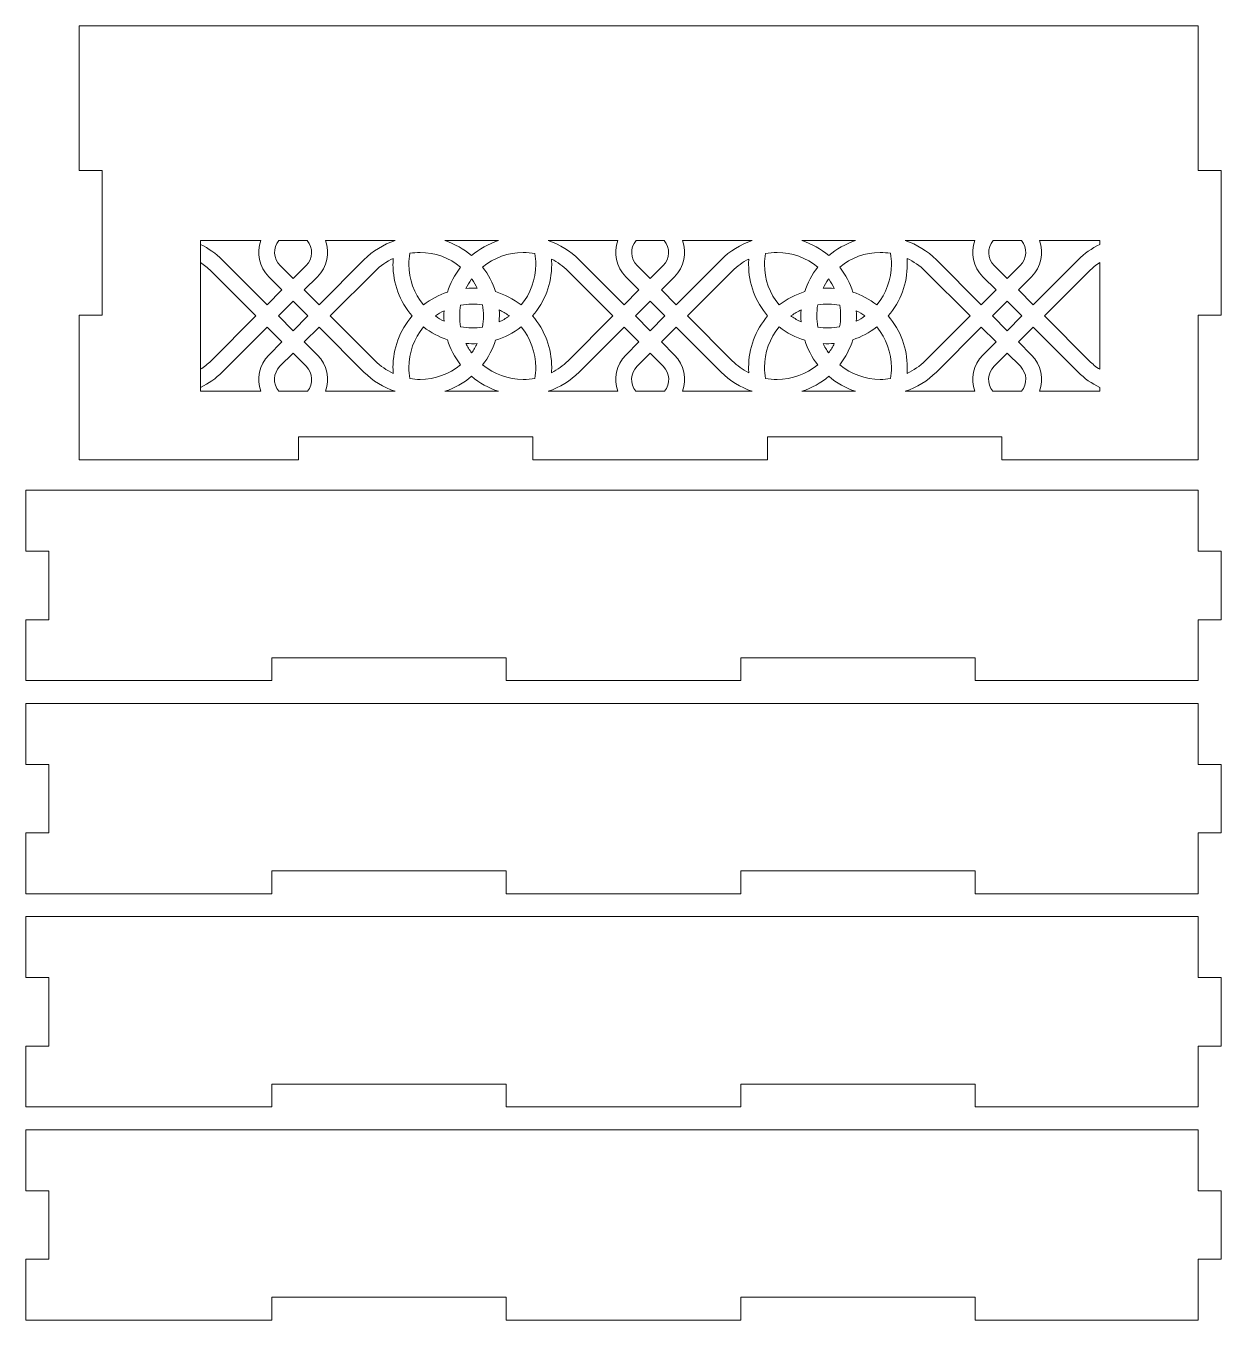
# Model space of a CAD drawing. Header units: millimetres. Extents: x 6 to 316, y -165 to 165.
# Drawn here: x 5.7 to 162.7, y -5 to 165 of the extents above; entities that cross this region are included whole.
import ezdxf

# ---------------------------------------------------------------- set-up
doc = ezdxf.new("R2010")
doc.units = ezdxf.units.MM
doc.header["$MEASUREMENT"] = 0
doc.layers.add('Camada 1', color=7, linetype='Continuous')

msp = doc.modelspace()

# ---------------------------------------------------------------- linework, layer by layer
at = {"layer": 'Camada 1', "color": 250, "lineweight": 20}
for points, knots in [([(133.8651, 108), (133.8651, 108), (159.6651, 108), (159.6651, 108), (159.6651, 108), (159.6651, 108), (159.6651, 127), (159.6651, 127), (159.6651, 127), (159.6651, 127), (162.6655, 127), (162.6655, 127), (162.6655, 127), (162.6655, 127), (162.6655, 146), (162.6655, 146), (162.6655, 146), (162.6655, 146), (159.6651, 146), (159.6651, 146), (159.6651, 146), (159.6651, 146), (159.6651, 165), (159.6651, 165), (159.6651, 165), (159.6651, 165), (12.6647, 165), (12.6647, 165), (12.6647, 165), (12.6647, 165), (12.6647, 146), (12.6647, 146), (12.6647, 146), (12.6647, 146), (15.6651, 146), (15.6651, 146), (15.6651, 146), (15.6651, 146), (15.6651, 127), (15.6651, 127), (15.6651, 127), (15.6651, 127), (12.6647, 127), (12.6647, 127), (12.6647, 127), (12.6647, 127), (12.6647, 108), (12.6647, 108), (12.6647, 108), (12.6647, 108), (41.4651, 108), (41.4651, 108), (41.4651, 108), (41.4651, 108), (41.4651, 111), (41.4651, 111), (41.4651, 111), (41.4651, 111), (72.2651, 111), (72.2651, 111), (72.2651, 111), (72.2651, 111), (72.2651, 108), (72.2651, 108), (72.2651, 108), (72.2651, 108), (103.0651, 108), (103.0651, 108), (103.0651, 108), (103.0651, 108), (103.0651, 111), (103.0651, 111), (103.0651, 111), (103.0651, 111), (133.8651, 111), (133.8651, 111), (133.8651, 111), (133.8651, 111), (133.8651, 108), (133.8651, 108)], [0, 0, 0, 0, 0.04761905, 0.04761905, 0.04761905, 0.04761905, 0.0952381, 0.0952381, 0.0952381, 0.0952381, 0.14285714, 0.14285714, 0.14285714, 0.14285714, 0.19047619, 0.19047619, 0.19047619, 0.19047619, 0.23809524, 0.23809524, 0.23809524, 0.23809524, 0.28571429, 0.28571429, 0.28571429, 0.28571429, 0.33333333, 0.33333333, 0.33333333, 0.33333333, 0.38095238, 0.38095238, 0.38095238, 0.38095238, 0.42857143, 0.42857143, 0.42857143, 0.42857143, 0.47619048, 0.47619048, 0.47619048, 0.47619048, 0.52380952, 0.52380952, 0.52380952, 0.52380952, 0.57142857, 0.57142857, 0.57142857, 0.57142857, 0.61904762, 0.61904762, 0.61904762, 0.61904762, 0.66666667, 0.66666667, 0.66666667, 0.66666667, 0.71428571, 0.71428571, 0.71428571, 0.71428571, 0.76190476, 0.76190476, 0.76190476, 0.76190476, 0.80952381, 0.80952381, 0.80952381, 0.80952381, 0.85714286, 0.85714286, 0.85714286, 0.85714286, 0.9047619, 0.9047619, 0.9047619, 0.9047619, 1, 1, 1, 1]), ([(36.5132, 136.797), (35.9254, 135.1931), (36.2751, 133.3232), (37.5626, 132.0358), (37.5626, 132.0358), (37.5626, 132.0358), (39.2896, 130.3088), (39.2896, 130.3088), (39.2896, 130.3088), (39.2896, 130.3088), (37.3531, 128.3724), (37.3531, 128.3724), (37.3531, 128.3724), (37.3531, 128.3724), (31.4569, 134.2684), (31.4569, 134.2684), (31.4569, 134.2684), (30.6203, 135.1052), (29.6561, 135.7848), (28.61, 136.2887), (28.61, 136.2887), (28.61, 136.2887), (28.61, 133.9031), (28.61, 133.9031), (28.61, 133.9031), (29.1019, 133.5858), (29.5625, 133.2148), (29.9829, 132.7945), (29.9829, 132.7945), (29.9829, 132.7945), (35.879, 126.8985), (35.879, 126.8985), (35.879, 126.8985), (35.879, 126.8985), (29.9829, 121.0023), (29.9829, 121.0023), (29.9829, 121.0023), (29.5625, 120.582), (29.1019, 120.2112), (28.61, 119.8936), (28.61, 119.8936), (28.61, 119.8936), (28.61, 117.5081), (28.61, 117.5081), (28.61, 117.5081), (29.6561, 118.012), (30.6203, 118.6917), (31.4569, 119.5283), (31.4569, 119.5283), (31.4569, 119.5283), (37.3531, 125.4244), (37.3531, 125.4244), (37.3531, 125.4244), (37.3531, 125.4244), (39.2896, 123.4879), (39.2896, 123.4879), (39.2896, 123.4879), (39.2896, 123.4879), (37.5627, 121.7611), (37.5627, 121.7611), (37.5627, 121.7611), (36.2752, 120.4737), (35.9254, 118.604), (36.5131, 117), (36.5131, 117), (36.5131, 117), (28.6067, 117), (28.6067, 117), (28.6067, 117), (28.6067, 117), (28.6067, 136.797), (28.6067, 136.797), (28.6067, 136.797), (28.6067, 136.797), (36.5132, 136.797), (36.5132, 136.797)], [0, 0, 0, 0, 0.05, 0.05, 0.05, 0.05, 0.1, 0.1, 0.1, 0.1, 0.15, 0.15, 0.15, 0.15, 0.2, 0.2, 0.2, 0.2, 0.25, 0.25, 0.25, 0.25, 0.3, 0.3, 0.3, 0.3, 0.35, 0.35, 0.35, 0.35, 0.4, 0.4, 0.4, 0.4, 0.45, 0.45, 0.45, 0.45, 0.5, 0.5, 0.5, 0.5, 0.55, 0.55, 0.55, 0.55, 0.6, 0.6, 0.6, 0.6, 0.65, 0.65, 0.65, 0.65, 0.7, 0.7, 0.7, 0.7, 0.75, 0.75, 0.75, 0.75, 0.8, 0.8, 0.8, 0.8, 0.85, 0.85, 0.85, 0.85, 0.9, 0.9, 0.9, 0.9, 1, 1, 1, 1]), ([(42.6212, 136.797), (43.4236, 135.8439), (43.3761, 134.4187), (42.4789, 133.5213), (42.4789, 133.5213), (42.4789, 133.5213), (40.7635, 131.806), (40.7635, 131.806), (40.7635, 131.806), (40.7635, 131.806), (39.0482, 133.5213), (39.0482, 133.5213), (39.0482, 133.5213), (38.151, 134.4187), (38.1035, 135.8439), (38.9059, 136.797), (38.9059, 136.797), (38.9059, 136.797), (42.6212, 136.797), (42.6212, 136.797)], [0, 0, 0, 0, 0.16666667, 0.16666667, 0.16666667, 0.16666667, 0.33333333, 0.33333333, 0.33333333, 0.33333333, 0.5, 0.5, 0.5, 0.5, 0.66666667, 0.66666667, 0.66666667, 0.66666667, 1, 1, 1, 1]), ([(50.0701, 134.2684), (50.0701, 134.2684), (44.1739, 128.3724), (44.1739, 128.3724), (44.1739, 128.3724), (44.1739, 128.3724), (42.2374, 130.3088), (42.2374, 130.3088), (42.2374, 130.3088), (42.2374, 130.3088), (43.9645, 132.0358), (43.9645, 132.0358), (43.9645, 132.0358), (45.2519, 133.3232), (45.6016, 135.1931), (45.0138, 136.797), (45.0138, 136.797), (45.0138, 136.797), (54.1767, 136.797), (54.1767, 136.797), (54.1767, 136.797), (52.6431, 136.2916), (51.2332, 135.4317), (50.0701, 134.2684)], [0, 0, 0, 0, 0.14285714, 0.14285714, 0.14285714, 0.14285714, 0.28571429, 0.28571429, 0.28571429, 0.28571429, 0.42857143, 0.42857143, 0.42857143, 0.42857143, 0.57142857, 0.57142857, 0.57142857, 0.57142857, 0.71428571, 0.71428571, 0.71428571, 0.71428571, 1, 1, 1, 1]), ([(60.7053, 136.797), (60.7053, 136.797), (67.7249, 136.797), (67.7249, 136.797), (67.7249, 136.797), (66.4353, 136.3715), (65.243, 135.6982), (64.2151, 134.8192), (64.2151, 134.8192), (63.1872, 135.6982), (61.9948, 136.3715), (60.7053, 136.797)], [0, 0, 0, 0, 0.25, 0.25, 0.25, 0.25, 0.5, 0.5, 0.5, 0.5, 1, 1, 1, 1]), ([(74.2548, 136.7969), (74.2548, 136.7969), (83.4162, 136.797), (83.4162, 136.797), (83.4162, 136.797), (82.8285, 135.1931), (83.1782, 133.3233), (84.4657, 132.0358), (84.4657, 132.0358), (84.4657, 132.0358), (86.1928, 130.3088), (86.1928, 130.3088), (86.1928, 130.3088), (86.1928, 130.3088), (84.2563, 128.3724), (84.2563, 128.3724), (84.2563, 128.3724), (84.2563, 128.3724), (78.36, 134.2684), (78.36, 134.2684), (78.36, 134.2684), (77.1971, 135.4314), (75.7879, 136.291), (74.2548, 136.7969)], [0, 0, 0, 0, 0.14285714, 0.14285714, 0.14285714, 0.14285714, 0.28571429, 0.28571429, 0.28571429, 0.28571429, 0.42857143, 0.42857143, 0.42857143, 0.42857143, 0.57142857, 0.57142857, 0.57142857, 0.57142857, 0.71428571, 0.71428571, 0.71428571, 0.71428571, 1, 1, 1, 1]), ([(89.5243, 136.797), (90.3268, 135.8439), (90.2793, 134.4187), (89.382, 133.5213), (89.382, 133.5213), (89.382, 133.5213), (87.6667, 131.806), (87.6667, 131.806), (87.6667, 131.806), (87.6667, 131.806), (85.9514, 133.5213), (85.9514, 133.5213), (85.9514, 133.5213), (85.0541, 134.4187), (85.0066, 135.8439), (85.8091, 136.797), (85.8091, 136.797), (85.8091, 136.797), (89.5243, 136.797), (89.5243, 136.797)], [0, 0, 0, 0, 0.16666667, 0.16666667, 0.16666667, 0.16666667, 0.33333333, 0.33333333, 0.33333333, 0.33333333, 0.5, 0.5, 0.5, 0.5, 0.66666667, 0.66666667, 0.66666667, 0.66666667, 1, 1, 1, 1]), ([(96.9733, 134.2684), (96.9733, 134.2684), (91.0771, 128.3724), (91.0771, 128.3724), (91.0771, 128.3724), (91.0771, 128.3724), (89.1406, 130.3088), (89.1406, 130.3088), (89.1406, 130.3088), (89.1406, 130.3088), (90.8676, 132.0358), (90.8676, 132.0358), (90.8676, 132.0358), (92.155, 133.3232), (92.5049, 135.193), (91.9172, 136.797), (91.9172, 136.797), (91.9172, 136.797), (101.0785, 136.7969), (101.0785, 136.7969), (101.0785, 136.7969), (99.5454, 136.291), (98.1361, 135.4314), (96.9733, 134.2684)], [0, 0, 0, 0, 0.14285714, 0.14285714, 0.14285714, 0.14285714, 0.28571429, 0.28571429, 0.28571429, 0.28571429, 0.42857143, 0.42857143, 0.42857143, 0.42857143, 0.57142857, 0.57142857, 0.57142857, 0.57142857, 0.71428571, 0.71428571, 0.71428571, 0.71428571, 1, 1, 1, 1]), ([(107.6084, 136.797), (107.6084, 136.797), (114.628, 136.797), (114.628, 136.797), (114.628, 136.797), (113.3384, 136.3715), (112.1461, 135.6982), (111.1182, 134.8192), (111.1182, 134.8192), (110.0903, 135.6982), (108.898, 136.3715), (107.6084, 136.797)], [0, 0, 0, 0, 0.25, 0.25, 0.25, 0.25, 0.5, 0.5, 0.5, 0.5, 1, 1, 1, 1]), ([(131.3688, 132.0358), (131.3688, 132.0358), (133.096, 130.3088), (133.096, 130.3088), (133.096, 130.3088), (133.096, 130.3088), (131.1595, 128.3724), (131.1595, 128.3724), (131.1595, 128.3724), (131.1595, 128.3724), (125.2632, 134.2684), (125.2632, 134.2684), (125.2632, 134.2684), (124.1, 135.4317), (122.6901, 136.2916), (121.1566, 136.797), (121.1566, 136.797), (121.1566, 136.797), (130.3196, 136.797), (130.3196, 136.797), (130.3196, 136.797), (129.7317, 135.1931), (130.0814, 133.3232), (131.3688, 132.0358)], [0, 0, 0, 0, 0.14285714, 0.14285714, 0.14285714, 0.14285714, 0.28571429, 0.28571429, 0.28571429, 0.28571429, 0.42857143, 0.42857143, 0.42857143, 0.42857143, 0.57142857, 0.57142857, 0.57142857, 0.57142857, 0.71428571, 0.71428571, 0.71428571, 0.71428571, 1, 1, 1, 1]), ([(132.7122, 136.797), (132.7122, 136.797), (136.4274, 136.797), (136.4274, 136.797), (136.4274, 136.797), (137.2298, 135.8439), (137.1823, 134.4187), (136.2851, 133.5213), (136.2851, 133.5213), (136.2851, 133.5213), (134.5698, 131.806), (134.5698, 131.806), (134.5698, 131.806), (134.5698, 131.806), (132.8545, 133.5213), (132.8545, 133.5213), (132.8545, 133.5213), (131.9573, 134.4187), (131.9098, 135.8439), (132.7122, 136.797)], [0, 0, 0, 0, 0.16666667, 0.16666667, 0.16666667, 0.16666667, 0.33333333, 0.33333333, 0.33333333, 0.33333333, 0.5, 0.5, 0.5, 0.5, 0.66666667, 0.66666667, 0.66666667, 0.66666667, 1, 1, 1, 1]), ([(137.7707, 132.0358), (139.0582, 133.3232), (139.408, 135.1931), (138.8202, 136.797), (138.8202, 136.797), (138.8202, 136.797), (146.7234, 136.797), (146.7234, 136.797), (146.7234, 136.797), (146.7234, 136.797), (146.7234, 136.2887), (146.7234, 136.2887), (146.7234, 136.2887), (145.6773, 135.7849), (144.713, 135.1052), (143.8765, 134.2684), (143.8765, 134.2684), (143.8765, 134.2684), (137.9803, 128.3724), (137.9803, 128.3724), (137.9803, 128.3724), (137.9803, 128.3724), (136.0438, 130.3088), (136.0438, 130.3088), (136.0438, 130.3088), (136.0438, 130.3088), (137.7707, 132.0358), (137.7707, 132.0358)], [0, 0, 0, 0, 0.125, 0.125, 0.125, 0.125, 0.25, 0.25, 0.25, 0.25, 0.375, 0.375, 0.375, 0.375, 0.5, 0.5, 0.5, 0.5, 0.625, 0.625, 0.625, 0.625, 0.75, 0.75, 0.75, 0.75, 1, 1, 1, 1]), ([(53.888, 120.1235), (53.888, 119.8614), (53.8981, 119.6003), (53.9175, 119.341), (53.9175, 119.341), (53.0438, 119.7482), (52.2389, 120.3076), (51.544, 121.0023), (51.544, 121.0023), (51.544, 121.0023), (45.648, 126.8985), (45.648, 126.8985), (45.648, 126.8985), (45.648, 126.8985), (51.544, 132.7945), (51.544, 132.7945), (51.544, 132.7945), (52.2389, 133.4893), (53.0438, 134.0485), (53.9175, 134.456), (53.9175, 134.456), (53.898, 134.1965), (53.888, 133.9353), (53.888, 133.6733), (53.888, 133.6733), (53.888, 131.1888), (54.7754, 128.7864), (56.3903, 126.8984), (56.3903, 126.8984), (54.7754, 125.0105), (53.888, 122.6078), (53.888, 120.1235)], [0, 0, 0, 0, 0.11111111, 0.11111111, 0.11111111, 0.11111111, 0.22222222, 0.22222222, 0.22222222, 0.22222222, 0.33333333, 0.33333333, 0.33333333, 0.33333333, 0.44444444, 0.44444444, 0.44444444, 0.44444444, 0.55555556, 0.55555556, 0.55555556, 0.55555556, 0.66666667, 0.66666667, 0.66666667, 0.66666667, 0.77777778, 0.77777778, 0.77777778, 0.77777778, 1, 1, 1, 1]), ([(61.044, 130.0223), (59.9242, 129.6537), (58.858, 129.0923), (57.899, 128.3428), (57.899, 128.3428), (56.6542, 129.8403), (55.9726, 131.7262), (55.9726, 133.6733), (55.9726, 133.6733), (55.9726, 134.1645), (56.0161, 134.6513), (56.1007, 135.1285), (56.1007, 135.1285), (56.5407, 135.2001), (56.9885, 135.2367), (57.4402, 135.2367), (57.4402, 135.2367), (59.4227, 135.2367), (61.2998, 134.5334), (62.7719, 133.3094), (62.7719, 133.3094), (61.9824, 132.2973), (61.4083, 131.1828), (61.044, 130.0223)], [0, 0, 0, 0, 0.14285714, 0.14285714, 0.14285714, 0.14285714, 0.28571429, 0.28571429, 0.28571429, 0.28571429, 0.42857143, 0.42857143, 0.42857143, 0.42857143, 0.57142857, 0.57142857, 0.57142857, 0.57142857, 0.71428571, 0.71428571, 0.71428571, 0.71428571, 1, 1, 1, 1]), ([(72.6494, 133.6733), (72.6494, 131.6907), (71.9461, 129.8137), (70.7219, 128.3415), (70.7219, 128.3415), (69.6892, 129.1472), (68.5498, 129.7283), (67.3639, 130.091), (67.3639, 130.091), (66.9987, 131.2269), (66.4321, 132.3174), (65.6582, 133.3094), (65.6582, 133.3094), (67.1303, 134.5334), (69.0074, 135.2367), (70.99, 135.2367), (70.99, 135.2367), (71.5094, 135.2367), (72.024, 135.1883), (72.5275, 135.0939), (72.5275, 135.0939), (72.6081, 134.6278), (72.6494, 134.1527), (72.6494, 133.6733)], [0, 0, 0, 0, 0.14285714, 0.14285714, 0.14285714, 0.14285714, 0.28571429, 0.28571429, 0.28571429, 0.28571429, 0.42857143, 0.42857143, 0.42857143, 0.42857143, 0.57142857, 0.57142857, 0.57142857, 0.57142857, 0.71428571, 0.71428571, 0.71428571, 0.71428571, 1, 1, 1, 1]), ([(82.7822, 126.8985), (82.7822, 126.8985), (76.8861, 121.0023), (76.8861, 121.0023), (76.8861, 121.0023), (76.2443, 120.3605), (75.5084, 119.8343), (74.7111, 119.4366), (74.7111, 119.4366), (74.7261, 119.6646), (74.7339, 119.8936), (74.7339, 120.1235), (74.7339, 120.1235), (74.7339, 122.6537), (73.8177, 125.0438), (72.2317, 126.8984), (72.2317, 126.8984), (73.8177, 128.753), (74.7339, 131.143), (74.7339, 133.6733), (74.7339, 133.6733), (74.7339, 133.9031), (74.7261, 134.1322), (74.7111, 134.3602), (74.7111, 134.3602), (75.5084, 133.9627), (76.2443, 133.4363), (76.8861, 132.7945), (76.8861, 132.7945), (76.8861, 132.7945), (82.7822, 126.8985), (82.7822, 126.8985)], [0, 0, 0, 0, 0.11111111, 0.11111111, 0.11111111, 0.11111111, 0.22222222, 0.22222222, 0.22222222, 0.22222222, 0.33333333, 0.33333333, 0.33333333, 0.33333333, 0.44444444, 0.44444444, 0.44444444, 0.44444444, 0.55555556, 0.55555556, 0.55555556, 0.55555556, 0.66666667, 0.66666667, 0.66666667, 0.66666667, 0.77777778, 0.77777778, 0.77777778, 0.77777778, 1, 1, 1, 1]), ([(100.5993, 133.6733), (100.5993, 131.143), (101.5156, 128.753), (103.1016, 126.8984), (103.1016, 126.8984), (101.5156, 125.0438), (100.5993, 122.6537), (100.5993, 120.1235), (100.5993, 120.1235), (100.5993, 119.8936), (100.6072, 119.6646), (100.6223, 119.4366), (100.6223, 119.4366), (99.8249, 119.8343), (99.089, 120.3605), (98.4473, 121.0023), (98.4473, 121.0023), (98.4473, 121.0023), (92.5511, 126.8985), (92.5511, 126.8985), (92.5511, 126.8985), (92.5511, 126.8985), (98.4473, 132.7945), (98.4473, 132.7945), (98.4473, 132.7945), (99.089, 133.4363), (99.8249, 133.9627), (100.6223, 134.3602), (100.6223, 134.3602), (100.6072, 134.1322), (100.5993, 133.9031), (100.5993, 133.6733)], [0, 0, 0, 0, 0.11111111, 0.11111111, 0.11111111, 0.11111111, 0.22222222, 0.22222222, 0.22222222, 0.22222222, 0.33333333, 0.33333333, 0.33333333, 0.33333333, 0.44444444, 0.44444444, 0.44444444, 0.44444444, 0.55555556, 0.55555556, 0.55555556, 0.55555556, 0.66666667, 0.66666667, 0.66666667, 0.66666667, 0.77777778, 0.77777778, 0.77777778, 0.77777778, 1, 1, 1, 1]), ([(104.3433, 135.2367), (106.3259, 135.2367), (108.203, 134.5334), (109.6751, 133.3094), (109.6751, 133.3094), (108.9012, 132.3174), (108.3346, 131.2269), (107.9695, 130.091), (107.9695, 130.091), (106.7836, 129.7283), (105.6441, 129.1472), (104.6114, 128.3415), (104.6114, 128.3415), (103.3873, 129.8137), (102.6839, 131.6907), (102.6839, 133.6733), (102.6839, 133.6733), (102.6839, 134.1527), (102.7253, 134.6278), (102.8059, 135.0939), (102.8059, 135.0939), (103.3093, 135.1883), (103.8238, 135.2367), (104.3433, 135.2367)], [0, 0, 0, 0, 0.14285714, 0.14285714, 0.14285714, 0.14285714, 0.28571429, 0.28571429, 0.28571429, 0.28571429, 0.42857143, 0.42857143, 0.42857143, 0.42857143, 0.57142857, 0.57142857, 0.57142857, 0.57142857, 0.71428571, 0.71428571, 0.71428571, 0.71428571, 1, 1, 1, 1]), ([(119.3607, 133.6733), (119.3607, 131.7262), (118.6791, 129.8403), (117.4343, 128.3428), (117.4343, 128.3428), (116.4754, 129.0923), (115.4091, 129.6537), (114.2893, 130.0223), (114.2893, 130.0223), (113.9251, 131.1828), (113.351, 132.2973), (112.5614, 133.3094), (112.5614, 133.3094), (114.0336, 134.5334), (115.9105, 135.2367), (117.8931, 135.2367), (117.8931, 135.2367), (118.3448, 135.2367), (118.7927, 135.2001), (119.2327, 135.1285), (119.2327, 135.1285), (119.3173, 134.6513), (119.3607, 134.1645), (119.3607, 133.6733)], [0, 0, 0, 0, 0.14285714, 0.14285714, 0.14285714, 0.14285714, 0.28571429, 0.28571429, 0.28571429, 0.28571429, 0.42857143, 0.42857143, 0.42857143, 0.42857143, 0.57142857, 0.57142857, 0.57142857, 0.57142857, 0.71428571, 0.71428571, 0.71428571, 0.71428571, 1, 1, 1, 1]), ([(123.7893, 132.7945), (123.7893, 132.7945), (129.6854, 126.8985), (129.6854, 126.8985), (129.6854, 126.8985), (129.6854, 126.8985), (123.7893, 121.0023), (123.7893, 121.0023), (123.7893, 121.0023), (123.0945, 120.3076), (122.2896, 119.7482), (121.4158, 119.341), (121.4158, 119.341), (121.4353, 119.6003), (121.4453, 119.8614), (121.4453, 120.1235), (121.4453, 120.1235), (121.4453, 122.6078), (120.5579, 125.0105), (118.9431, 126.8984), (118.9431, 126.8984), (120.5579, 128.7864), (121.4453, 131.1888), (121.4453, 133.6733), (121.4453, 133.6733), (121.4453, 133.9353), (121.4354, 134.1965), (121.4158, 134.456), (121.4158, 134.456), (122.2896, 134.0485), (123.0945, 133.4893), (123.7893, 132.7945)], [0, 0, 0, 0, 0.11111111, 0.11111111, 0.11111111, 0.11111111, 0.22222222, 0.22222222, 0.22222222, 0.22222222, 0.33333333, 0.33333333, 0.33333333, 0.33333333, 0.44444444, 0.44444444, 0.44444444, 0.44444444, 0.55555556, 0.55555556, 0.55555556, 0.55555556, 0.66666667, 0.66666667, 0.66666667, 0.66666667, 0.77777778, 0.77777778, 0.77777778, 0.77777778, 1, 1, 1, 1]), ([(139.4543, 126.8985), (139.4543, 126.8985), (145.3504, 132.7945), (145.3504, 132.7945), (145.3504, 132.7945), (145.7708, 133.2148), (146.2315, 133.5858), (146.7234, 133.9032), (146.7234, 133.9032), (146.7234, 133.9032), (146.7234, 119.8936), (146.7234, 119.8936), (146.7234, 119.8936), (146.2315, 120.2111), (145.7708, 120.582), (145.3504, 121.0023), (145.3504, 121.0023), (145.3504, 121.0023), (139.4543, 126.8985), (139.4543, 126.8985)], [0, 0, 0, 0, 0.16666667, 0.16666667, 0.16666667, 0.16666667, 0.33333333, 0.33333333, 0.33333333, 0.33333333, 0.5, 0.5, 0.5, 0.5, 0.66666667, 0.66666667, 0.66666667, 0.66666667, 1, 1, 1, 1]), ([(64.2674, 131.6856), (64.529, 131.3126), (64.756, 130.9251), (64.9487, 130.5271), (64.9487, 130.5271), (64.4571, 130.5571), (63.9643, 130.5519), (63.4745, 130.5124), (63.4745, 130.5124), (63.6688, 130.9157), (63.8979, 131.3081), (64.1628, 131.6856), (64.1628, 131.6856), (64.1628, 131.6856), (64.2151, 131.7566), (64.2151, 131.7566), (64.2151, 131.7566), (64.2151, 131.7566), (64.2674, 131.6856), (64.2674, 131.6856)], [0, 0, 0, 0, 0.16666667, 0.16666667, 0.16666667, 0.16666667, 0.33333333, 0.33333333, 0.33333333, 0.33333333, 0.5, 0.5, 0.5, 0.5, 0.66666667, 0.66666667, 0.66666667, 0.66666667, 1, 1, 1, 1]), ([(111.1705, 131.6856), (111.4355, 131.3081), (111.6645, 130.9157), (111.8588, 130.5124), (111.8588, 130.5124), (111.3691, 130.5519), (110.8763, 130.5571), (110.3846, 130.5271), (110.3846, 130.5271), (110.5773, 130.9251), (110.8043, 131.3126), (111.0659, 131.6856), (111.0659, 131.6856), (111.0659, 131.6856), (111.1182, 131.7566), (111.1182, 131.7566), (111.1182, 131.7566), (111.1182, 131.7566), (111.1705, 131.6856), (111.1705, 131.6856)], [0, 0, 0, 0, 0.16666667, 0.16666667, 0.16666667, 0.16666667, 0.33333333, 0.33333333, 0.33333333, 0.33333333, 0.5, 0.5, 0.5, 0.5, 0.66666667, 0.66666667, 0.66666667, 0.66666667, 1, 1, 1, 1]), ([(42.7, 126.8985), (42.7, 126.8985), (40.7635, 124.962), (40.7635, 124.962), (40.7635, 124.962), (40.7635, 124.962), (38.827, 126.8985), (38.827, 126.8985), (38.827, 126.8985), (38.827, 126.8985), (40.7635, 128.8347), (40.7635, 128.8347), (40.7635, 128.8347), (40.7635, 128.8347), (42.7, 126.8985), (42.7, 126.8985)], [0, 0, 0, 0, 0.2, 0.2, 0.2, 0.2, 0.4, 0.4, 0.4, 0.4, 0.6, 0.6, 0.6, 0.6, 1, 1, 1, 1]), ([(60.5897, 127.587), (60.5597, 127.1278), (60.5594, 126.6677), (60.5898, 126.2096), (60.5898, 126.2096), (60.1954, 126.4059), (59.8147, 126.6346), (59.4535, 126.9), (59.4535, 126.9), (59.8147, 127.1621), (60.1954, 127.3906), (60.5897, 127.587)], [0, 0, 0, 0, 0.25, 0.25, 0.25, 0.25, 0.5, 0.5, 0.5, 0.5, 1, 1, 1, 1]), ([(65.6516, 128.3546), (65.8225, 127.3868), (65.8198, 126.4001), (65.6499, 125.4419), (65.6499, 125.4419), (64.6927, 125.2867), (63.7189, 125.301), (62.7739, 125.4779), (62.7739, 125.4779), (62.6125, 126.4128), (62.6099, 127.3745), (62.7724, 128.3185), (62.7724, 128.3185), (63.7184, 128.4959), (64.6934, 128.5101), (65.6516, 128.3546)], [0, 0, 0, 0, 0.2, 0.2, 0.2, 0.2, 0.4, 0.4, 0.4, 0.4, 0.6, 0.6, 0.6, 0.6, 1, 1, 1, 1]), ([(69.0982, 126.846), (68.6921, 126.5612), (68.2685, 126.3177), (67.8331, 126.1142), (67.8331, 126.1142), (67.8725, 126.6353), (67.8732, 127.1594), (67.8342, 127.682), (67.8342, 127.682), (68.2693, 127.4787), (68.6923, 127.2354), (69.0982, 126.9507), (69.0982, 126.9507), (69.0982, 126.9507), (69.1691, 126.8984), (69.1691, 126.8984), (69.1691, 126.8984), (69.1691, 126.8984), (69.0982, 126.846), (69.0982, 126.846)], [0, 0, 0, 0, 0.16666667, 0.16666667, 0.16666667, 0.16666667, 0.33333333, 0.33333333, 0.33333333, 0.33333333, 0.5, 0.5, 0.5, 0.5, 0.66666667, 0.66666667, 0.66666667, 0.66666667, 1, 1, 1, 1]), ([(87.6667, 128.8347), (87.6667, 128.8347), (89.6032, 126.8985), (89.6032, 126.8985), (89.6032, 126.8985), (89.6032, 126.8985), (87.6667, 124.962), (87.6667, 124.962), (87.6667, 124.962), (87.6667, 124.962), (85.7302, 126.8985), (85.7302, 126.8985), (85.7302, 126.8985), (85.7302, 126.8985), (87.6667, 128.8347), (87.6667, 128.8347)], [0, 0, 0, 0, 0.2, 0.2, 0.2, 0.2, 0.4, 0.4, 0.4, 0.4, 0.6, 0.6, 0.6, 0.6, 1, 1, 1, 1]), ([(107.4992, 127.682), (107.4601, 127.1594), (107.4608, 126.6353), (107.5001, 126.1142), (107.5001, 126.1142), (107.0648, 126.3177), (106.6413, 126.5612), (106.2351, 126.846), (106.2351, 126.846), (106.2351, 126.846), (106.1642, 126.8984), (106.1642, 126.8984), (106.1642, 126.8984), (106.1642, 126.8984), (106.2351, 126.9507), (106.2351, 126.9507), (106.2351, 126.9507), (106.641, 127.2354), (107.0641, 127.4787), (107.4992, 127.682)], [0, 0, 0, 0, 0.16666667, 0.16666667, 0.16666667, 0.16666667, 0.33333333, 0.33333333, 0.33333333, 0.33333333, 0.5, 0.5, 0.5, 0.5, 0.66666667, 0.66666667, 0.66666667, 0.66666667, 1, 1, 1, 1]), ([(109.6818, 128.3546), (110.64, 128.5101), (111.615, 128.4959), (112.5609, 128.3185), (112.5609, 128.3185), (112.7235, 127.3745), (112.7208, 126.4128), (112.5594, 125.4779), (112.5594, 125.4779), (111.6145, 125.301), (110.6407, 125.2867), (109.6834, 125.4419), (109.6834, 125.4419), (109.5135, 126.4001), (109.5108, 127.3868), (109.6818, 128.3546)], [0, 0, 0, 0, 0.2, 0.2, 0.2, 0.2, 0.4, 0.4, 0.4, 0.4, 0.6, 0.6, 0.6, 0.6, 1, 1, 1, 1]), ([(114.7436, 127.587), (115.1379, 127.3906), (115.5187, 127.1621), (115.8798, 126.8968), (115.8798, 126.8968), (115.5187, 126.6346), (115.1379, 126.4059), (114.7435, 126.2096), (114.7435, 126.2096), (114.774, 126.6677), (114.7737, 127.1278), (114.7436, 127.587)], [0, 0, 0, 0, 0.25, 0.25, 0.25, 0.25, 0.5, 0.5, 0.5, 0.5, 1, 1, 1, 1]), ([(132.6333, 126.8985), (132.6333, 126.8985), (134.5698, 128.8347), (134.5698, 128.8347), (134.5698, 128.8347), (134.5698, 128.8347), (136.5063, 126.8985), (136.5063, 126.8985), (136.5063, 126.8985), (136.5063, 126.8985), (134.5698, 124.962), (134.5698, 124.962), (134.5698, 124.962), (134.5698, 124.962), (132.6333, 126.8985), (132.6333, 126.8985)], [0, 0, 0, 0, 0.2, 0.2, 0.2, 0.2, 0.4, 0.4, 0.4, 0.4, 0.6, 0.6, 0.6, 0.6, 1, 1, 1, 1]), ([(44.1739, 125.4244), (44.1739, 125.4244), (50.0701, 119.5283), (50.0701, 119.5283), (50.0701, 119.5283), (51.2328, 118.3654), (52.6423, 117.5059), (54.1753, 117), (54.1753, 117), (54.1753, 117), (45.0138, 117), (45.0138, 117), (45.0138, 117), (45.6015, 118.604), (45.2518, 120.4737), (43.9644, 121.7611), (43.9644, 121.7611), (43.9644, 121.7611), (42.2374, 123.4879), (42.2374, 123.4879), (42.2374, 123.4879), (42.2374, 123.4879), (44.1739, 125.4244), (44.1739, 125.4244)], [0, 0, 0, 0, 0.14285714, 0.14285714, 0.14285714, 0.14285714, 0.28571429, 0.28571429, 0.28571429, 0.28571429, 0.42857143, 0.42857143, 0.42857143, 0.42857143, 0.57142857, 0.57142857, 0.57142857, 0.57142857, 0.71428571, 0.71428571, 0.71428571, 0.71428571, 1, 1, 1, 1]), ([(61.0457, 123.774), (61.4129, 122.602), (61.9896, 121.4861), (62.7707, 120.4865), (62.7707, 120.4865), (61.2732, 119.2417), (59.3873, 118.5601), (57.4402, 118.5601), (57.4402, 118.5601), (56.9885, 118.5601), (56.5407, 118.5966), (56.1007, 118.6684), (56.1007, 118.6684), (56.0161, 119.1456), (55.9726, 119.6322), (55.9726, 120.1235), (55.9726, 120.1235), (55.9726, 122.0707), (56.6542, 123.9566), (57.899, 125.454), (57.899, 125.454), (58.8585, 124.7041), (59.9251, 124.1426), (61.0457, 123.774)], [0, 0, 0, 0, 0.14285714, 0.14285714, 0.14285714, 0.14285714, 0.28571429, 0.28571429, 0.28571429, 0.28571429, 0.42857143, 0.42857143, 0.42857143, 0.42857143, 0.57142857, 0.57142857, 0.57142857, 0.57142857, 0.71428571, 0.71428571, 0.71428571, 0.71428571, 1, 1, 1, 1]), ([(72.6494, 120.1235), (72.6494, 119.644), (72.608, 119.1691), (72.5275, 118.7029), (72.5275, 118.7029), (72.024, 118.6086), (71.5094, 118.5601), (70.99, 118.5601), (70.99, 118.5601), (69.0428, 118.5601), (67.1569, 119.2417), (65.6595, 120.4865), (65.6595, 120.4865), (66.4254, 121.4664), (66.9951, 122.5585), (67.3631, 123.7054), (67.3631, 123.7054), (68.5494, 124.0683), (69.689, 124.6493), (70.7219, 125.4553), (70.7219, 125.4553), (71.9461, 123.9831), (72.6494, 122.1061), (72.6494, 120.1235)], [0, 0, 0, 0, 0.14285714, 0.14285714, 0.14285714, 0.14285714, 0.28571429, 0.28571429, 0.28571429, 0.28571429, 0.42857143, 0.42857143, 0.42857143, 0.42857143, 0.57142857, 0.57142857, 0.57142857, 0.57142857, 0.71428571, 0.71428571, 0.71428571, 0.71428571, 1, 1, 1, 1]), ([(86.1928, 123.4879), (86.1928, 123.4879), (84.4657, 121.7611), (84.4657, 121.7611), (84.4657, 121.7611), (83.1783, 120.4737), (82.8285, 118.6039), (83.4161, 117), (83.4161, 117), (83.4161, 117), (74.2548, 117), (74.2548, 117), (74.2548, 117), (75.7878, 117.5057), (77.1971, 118.3655), (78.36, 119.5283), (78.36, 119.5283), (78.36, 119.5283), (84.2563, 125.4244), (84.2563, 125.4244), (84.2563, 125.4244), (84.2563, 125.4244), (86.1928, 123.4879), (86.1928, 123.4879)], [0, 0, 0, 0, 0.14285714, 0.14285714, 0.14285714, 0.14285714, 0.28571429, 0.28571429, 0.28571429, 0.28571429, 0.42857143, 0.42857143, 0.42857143, 0.42857143, 0.57142857, 0.57142857, 0.57142857, 0.57142857, 0.71428571, 0.71428571, 0.71428571, 0.71428571, 1, 1, 1, 1]), ([(91.0771, 125.4244), (91.0771, 125.4244), (96.9733, 119.5283), (96.9733, 119.5283), (96.9733, 119.5283), (98.1362, 118.3655), (99.5455, 117.5057), (101.0785, 117), (101.0785, 117), (101.0785, 117), (91.9172, 117), (91.9172, 117), (91.9172, 117), (92.5049, 118.604), (92.155, 120.4737), (90.8675, 121.7611), (90.8675, 121.7611), (90.8675, 121.7611), (89.1406, 123.4879), (89.1406, 123.4879), (89.1406, 123.4879), (89.1406, 123.4879), (91.0771, 125.4244), (91.0771, 125.4244)], [0, 0, 0, 0, 0.14285714, 0.14285714, 0.14285714, 0.14285714, 0.28571429, 0.28571429, 0.28571429, 0.28571429, 0.42857143, 0.42857143, 0.42857143, 0.42857143, 0.57142857, 0.57142857, 0.57142857, 0.57142857, 0.71428571, 0.71428571, 0.71428571, 0.71428571, 1, 1, 1, 1]), ([(104.6114, 125.4553), (105.6442, 124.6493), (106.784, 124.0683), (107.9702, 123.7054), (107.9702, 123.7054), (108.3383, 122.5585), (108.9078, 121.4664), (109.6738, 120.4865), (109.6738, 120.4865), (108.1764, 119.2417), (106.2906, 118.5601), (104.3433, 118.5601), (104.3433, 118.5601), (103.8238, 118.5601), (103.3093, 118.6086), (102.8059, 118.7029), (102.8059, 118.7029), (102.7254, 119.1691), (102.6839, 119.644), (102.6839, 120.1235), (102.6839, 120.1235), (102.6839, 122.1061), (103.3873, 123.9831), (104.6114, 125.4553)], [0, 0, 0, 0, 0.14285714, 0.14285714, 0.14285714, 0.14285714, 0.28571429, 0.28571429, 0.28571429, 0.28571429, 0.42857143, 0.42857143, 0.42857143, 0.42857143, 0.57142857, 0.57142857, 0.57142857, 0.57142857, 0.71428571, 0.71428571, 0.71428571, 0.71428571, 1, 1, 1, 1]), ([(114.2876, 123.774), (115.4083, 124.1426), (116.4749, 124.7041), (117.4343, 125.454), (117.4343, 125.454), (118.6791, 123.9566), (119.3607, 122.0707), (119.3607, 120.1235), (119.3607, 120.1235), (119.3607, 119.6322), (119.3173, 119.1456), (119.2327, 118.6684), (119.2327, 118.6684), (118.7927, 118.5966), (118.3448, 118.5601), (117.8931, 118.5601), (117.8931, 118.5601), (115.946, 118.5601), (114.0602, 119.2417), (112.5627, 120.4865), (112.5627, 120.4865), (113.3438, 121.4861), (113.9204, 122.602), (114.2876, 123.774)], [0, 0, 0, 0, 0.14285714, 0.14285714, 0.14285714, 0.14285714, 0.28571429, 0.28571429, 0.28571429, 0.28571429, 0.42857143, 0.42857143, 0.42857143, 0.42857143, 0.57142857, 0.57142857, 0.57142857, 0.57142857, 0.71428571, 0.71428571, 0.71428571, 0.71428571, 1, 1, 1, 1]), ([(131.1595, 125.4244), (131.1595, 125.4244), (133.096, 123.4879), (133.096, 123.4879), (133.096, 123.4879), (133.096, 123.4879), (131.3689, 121.7611), (131.3689, 121.7611), (131.3689, 121.7611), (130.0815, 120.4737), (129.7318, 118.604), (130.3195, 117), (130.3195, 117), (130.3195, 117), (121.158, 117), (121.158, 117), (121.158, 117), (122.691, 117.5059), (124.1004, 118.3654), (125.2632, 119.5283), (125.2632, 119.5283), (125.2632, 119.5283), (131.1595, 125.4244), (131.1595, 125.4244)], [0, 0, 0, 0, 0.14285714, 0.14285714, 0.14285714, 0.14285714, 0.28571429, 0.28571429, 0.28571429, 0.28571429, 0.42857143, 0.42857143, 0.42857143, 0.42857143, 0.57142857, 0.57142857, 0.57142857, 0.57142857, 0.71428571, 0.71428571, 0.71428571, 0.71428571, 1, 1, 1, 1]), ([(137.9803, 125.4244), (137.9803, 125.4244), (143.8765, 119.5283), (143.8765, 119.5283), (143.8765, 119.5283), (144.713, 118.6916), (145.6773, 118.012), (146.7234, 117.5081), (146.7234, 117.5081), (146.7234, 117.5081), (146.7234, 117), (146.7234, 117), (146.7234, 117), (146.7234, 117), (138.8202, 117), (138.8202, 117), (138.8202, 117), (139.4079, 118.604), (139.0581, 120.4737), (137.7706, 121.7611), (137.7706, 121.7611), (137.7706, 121.7611), (136.0438, 123.4879), (136.0438, 123.4879), (136.0438, 123.4879), (136.0438, 123.4879), (137.9803, 125.4244), (137.9803, 125.4244)], [0, 0, 0, 0, 0.125, 0.125, 0.125, 0.125, 0.25, 0.25, 0.25, 0.25, 0.375, 0.375, 0.375, 0.375, 0.5, 0.5, 0.5, 0.5, 0.625, 0.625, 0.625, 0.625, 0.75, 0.75, 0.75, 0.75, 1, 1, 1, 1]), ([(63.4739, 123.2843), (63.9641, 123.2449), (64.4571, 123.2398), (64.949, 123.2696), (64.949, 123.2696), (64.7429, 122.8425), (64.4991, 122.4303), (64.2135, 122.041), (64.2135, 122.041), (63.9277, 122.4349), (63.6815, 122.8519), (63.4739, 123.2843)], [0, 0, 0, 0, 0.25, 0.25, 0.25, 0.25, 0.5, 0.5, 0.5, 0.5, 1, 1, 1, 1]), ([(110.3843, 123.2696), (110.8763, 123.2398), (111.3693, 123.2449), (111.8594, 123.2843), (111.8594, 123.2843), (111.6518, 122.8519), (111.4056, 122.4349), (111.1151, 122.0389), (111.1151, 122.0389), (110.8342, 122.4303), (110.5904, 122.8425), (110.3843, 123.2696)], [0, 0, 0, 0, 0.25, 0.25, 0.25, 0.25, 0.5, 0.5, 0.5, 0.5, 1, 1, 1, 1]), ([(42.4905, 120.287), (43.3903, 119.3871), (43.4411, 117.9595), (42.6428, 117), (42.6428, 117), (42.6428, 117), (38.8842, 117), (38.8842, 117), (38.8842, 117), (38.0859, 117.9595), (38.1367, 119.3871), (39.0365, 120.287), (39.0365, 120.287), (39.0365, 120.287), (40.7635, 122.0139), (40.7635, 122.0139), (40.7635, 122.0139), (40.7635, 122.0139), (42.4905, 120.287), (42.4905, 120.287)], [0, 0, 0, 0, 0.16666667, 0.16666667, 0.16666667, 0.16666667, 0.33333333, 0.33333333, 0.33333333, 0.33333333, 0.5, 0.5, 0.5, 0.5, 0.66666667, 0.66666667, 0.66666667, 0.66666667, 1, 1, 1, 1]), ([(87.6667, 122.0139), (87.6667, 122.0139), (89.3936, 120.287), (89.3936, 120.287), (89.3936, 120.287), (90.2934, 119.3871), (90.3442, 117.9595), (89.5459, 117), (89.5459, 117), (89.5459, 117), (85.7874, 117), (85.7874, 117), (85.7874, 117), (84.989, 117.9595), (85.0398, 119.3871), (85.9397, 120.287), (85.9397, 120.287), (85.9397, 120.287), (87.6667, 122.0139), (87.6667, 122.0139)], [0, 0, 0, 0, 0.16666667, 0.16666667, 0.16666667, 0.16666667, 0.33333333, 0.33333333, 0.33333333, 0.33333333, 0.5, 0.5, 0.5, 0.5, 0.66666667, 0.66666667, 0.66666667, 0.66666667, 1, 1, 1, 1]), ([(132.6906, 117), (131.8922, 117.9595), (131.943, 119.3871), (132.8429, 120.287), (132.8429, 120.287), (132.8429, 120.287), (134.5698, 122.0139), (134.5698, 122.0139), (134.5698, 122.0139), (134.5698, 122.0139), (136.2968, 120.287), (136.2968, 120.287), (136.2968, 120.287), (137.1966, 119.3871), (137.2474, 117.9595), (136.4491, 117), (136.4491, 117), (136.4491, 117), (132.6906, 117), (132.6906, 117)], [0, 0, 0, 0, 0.16666667, 0.16666667, 0.16666667, 0.16666667, 0.33333333, 0.33333333, 0.33333333, 0.33333333, 0.5, 0.5, 0.5, 0.5, 0.66666667, 0.66666667, 0.66666667, 0.66666667, 1, 1, 1, 1]), ([(64.2151, 118.9777), (65.2534, 118.0896), (66.4475, 117.4215), (67.7252, 117), (67.7252, 117), (67.7252, 117), (60.7049, 117), (60.7049, 117), (60.7049, 117), (61.9826, 117.4214), (63.1767, 118.0895), (64.2151, 118.9777)], [0, 0, 0, 0, 0.25, 0.25, 0.25, 0.25, 0.5, 0.5, 0.5, 0.5, 1, 1, 1, 1]), ([(107.6081, 117), (108.8858, 117.4215), (110.0799, 118.0896), (111.1182, 118.9777), (111.1182, 118.9777), (112.1565, 118.0896), (113.3506, 117.4215), (114.6283, 117), (114.6283, 117), (114.6283, 117), (107.6081, 117), (107.6081, 117)], [0, 0, 0, 0, 0.25, 0.25, 0.25, 0.25, 0.5, 0.5, 0.5, 0.5, 1, 1, 1, 1]), ([(5.6659, 79), (5.6659, 79), (37.9659, 79), (37.9659, 79), (37.9659, 79), (37.9659, 79), (37.9659, 82), (37.9659, 82), (37.9659, 82), (37.9659, 82), (68.7659, 82), (68.7659, 82), (68.7659, 82), (68.7659, 82), (68.7659, 79), (68.7659, 79), (68.7659, 79), (68.7659, 79), (99.5659, 79), (99.5659, 79), (99.5659, 79), (99.5659, 79), (99.5659, 82), (99.5659, 82), (99.5659, 82), (99.5659, 82), (130.3659, 82), (130.3659, 82), (130.3659, 82), (130.3659, 82), (130.3659, 79), (130.3659, 79), (130.3659, 79), (130.3659, 79), (159.6659, 79), (159.6659, 79), (159.6659, 79), (159.6659, 79), (159.6659, 87), (159.6659, 87), (159.6659, 87), (159.6659, 87), (162.6659, 87), (162.6659, 87), (162.6659, 87), (162.6659, 87), (162.6659, 96), (162.6659, 96), (162.6659, 96), (162.6659, 96), (159.6659, 96), (159.6659, 96), (159.6659, 96), (159.6659, 96), (159.6659, 104), (159.6659, 104), (159.6659, 104), (159.6659, 104), (5.6659, 104), (5.6659, 104), (5.6659, 104), (5.6659, 104), (5.6659, 96), (5.6659, 96), (5.6659, 96), (5.6659, 96), (8.6659, 96), (8.6659, 96), (8.6659, 96), (8.6659, 96), (8.6659, 87), (8.6659, 87), (8.6659, 87), (8.6659, 87), (5.6659, 87), (5.6659, 87), (5.6659, 87), (5.6659, 87), (5.6659, 79), (5.6659, 79)], [0, 0, 0, 0, 0.04761905, 0.04761905, 0.04761905, 0.04761905, 0.0952381, 0.0952381, 0.0952381, 0.0952381, 0.14285714, 0.14285714, 0.14285714, 0.14285714, 0.19047619, 0.19047619, 0.19047619, 0.19047619, 0.23809524, 0.23809524, 0.23809524, 0.23809524, 0.28571429, 0.28571429, 0.28571429, 0.28571429, 0.33333333, 0.33333333, 0.33333333, 0.33333333, 0.38095238, 0.38095238, 0.38095238, 0.38095238, 0.42857143, 0.42857143, 0.42857143, 0.42857143, 0.47619048, 0.47619048, 0.47619048, 0.47619048, 0.52380952, 0.52380952, 0.52380952, 0.52380952, 0.57142857, 0.57142857, 0.57142857, 0.57142857, 0.61904762, 0.61904762, 0.61904762, 0.61904762, 0.66666667, 0.66666667, 0.66666667, 0.66666667, 0.71428571, 0.71428571, 0.71428571, 0.71428571, 0.76190476, 0.76190476, 0.76190476, 0.76190476, 0.80952381, 0.80952381, 0.80952381, 0.80952381, 0.85714286, 0.85714286, 0.85714286, 0.85714286, 0.9047619, 0.9047619, 0.9047619, 0.9047619, 1, 1, 1, 1]), ([(5.6659, 51), (5.6659, 51), (37.9659, 51), (37.9659, 51), (37.9659, 51), (37.9659, 51), (37.9659, 54), (37.9659, 54), (37.9659, 54), (37.9659, 54), (68.7659, 54), (68.7659, 54), (68.7659, 54), (68.7659, 54), (68.7659, 51), (68.7659, 51), (68.7659, 51), (68.7659, 51), (99.5659, 51), (99.5659, 51), (99.5659, 51), (99.5659, 51), (99.5659, 54), (99.5659, 54), (99.5659, 54), (99.5659, 54), (130.3659, 54), (130.3659, 54), (130.3659, 54), (130.3659, 54), (130.3659, 51), (130.3659, 51), (130.3659, 51), (130.3659, 51), (159.6659, 51), (159.6659, 51), (159.6659, 51), (159.6659, 51), (159.6659, 59), (159.6659, 59), (159.6659, 59), (159.6659, 59), (162.6659, 59), (162.6659, 59), (162.6659, 59), (162.6659, 59), (162.6659, 68), (162.6659, 68), (162.6659, 68), (162.6659, 68), (159.6659, 68), (159.6659, 68), (159.6659, 68), (159.6659, 68), (159.6659, 76), (159.6659, 76), (159.6659, 76), (159.6659, 76), (5.6659, 76), (5.6659, 76), (5.6659, 76), (5.6659, 76), (5.6659, 68), (5.6659, 68), (5.6659, 68), (5.6659, 68), (8.6659, 68), (8.6659, 68), (8.6659, 68), (8.6659, 68), (8.6659, 59), (8.6659, 59), (8.6659, 59), (8.6659, 59), (5.6659, 59), (5.6659, 59), (5.6659, 59), (5.6659, 59), (5.6659, 51), (5.6659, 51)], [0, 0, 0, 0, 0.04761905, 0.04761905, 0.04761905, 0.04761905, 0.0952381, 0.0952381, 0.0952381, 0.0952381, 0.14285714, 0.14285714, 0.14285714, 0.14285714, 0.19047619, 0.19047619, 0.19047619, 0.19047619, 0.23809524, 0.23809524, 0.23809524, 0.23809524, 0.28571429, 0.28571429, 0.28571429, 0.28571429, 0.33333333, 0.33333333, 0.33333333, 0.33333333, 0.38095238, 0.38095238, 0.38095238, 0.38095238, 0.42857143, 0.42857143, 0.42857143, 0.42857143, 0.47619048, 0.47619048, 0.47619048, 0.47619048, 0.52380952, 0.52380952, 0.52380952, 0.52380952, 0.57142857, 0.57142857, 0.57142857, 0.57142857, 0.61904762, 0.61904762, 0.61904762, 0.61904762, 0.66666667, 0.66666667, 0.66666667, 0.66666667, 0.71428571, 0.71428571, 0.71428571, 0.71428571, 0.76190476, 0.76190476, 0.76190476, 0.76190476, 0.80952381, 0.80952381, 0.80952381, 0.80952381, 0.85714286, 0.85714286, 0.85714286, 0.85714286, 0.9047619, 0.9047619, 0.9047619, 0.9047619, 1, 1, 1, 1]), ([(5.6659, 23), (5.6659, 23), (37.9659, 23), (37.9659, 23), (37.9659, 23), (37.9659, 23), (37.9659, 26), (37.9659, 26), (37.9659, 26), (37.9659, 26), (68.7659, 26), (68.7659, 26), (68.7659, 26), (68.7659, 26), (68.7659, 23), (68.7659, 23), (68.7659, 23), (68.7659, 23), (99.5659, 23), (99.5659, 23), (99.5659, 23), (99.5659, 23), (99.5659, 26), (99.5659, 26), (99.5659, 26), (99.5659, 26), (130.3659, 26), (130.3659, 26), (130.3659, 26), (130.3659, 26), (130.3659, 23), (130.3659, 23), (130.3659, 23), (130.3659, 23), (159.6659, 23), (159.6659, 23), (159.6659, 23), (159.6659, 23), (159.6659, 31), (159.6659, 31), (159.6659, 31), (159.6659, 31), (162.6659, 31), (162.6659, 31), (162.6659, 31), (162.6659, 31), (162.6659, 40), (162.6659, 40), (162.6659, 40), (162.6659, 40), (159.6659, 40), (159.6659, 40), (159.6659, 40), (159.6659, 40), (159.6659, 48), (159.6659, 48), (159.6659, 48), (159.6659, 48), (5.6659, 48), (5.6659, 48), (5.6659, 48), (5.6659, 48), (5.6659, 40), (5.6659, 40), (5.6659, 40), (5.6659, 40), (8.6659, 40), (8.6659, 40), (8.6659, 40), (8.6659, 40), (8.6659, 31), (8.6659, 31), (8.6659, 31), (8.6659, 31), (5.6659, 31), (5.6659, 31), (5.6659, 31), (5.6659, 31), (5.6659, 23), (5.6659, 23)], [0, 0, 0, 0, 0.04761905, 0.04761905, 0.04761905, 0.04761905, 0.0952381, 0.0952381, 0.0952381, 0.0952381, 0.14285714, 0.14285714, 0.14285714, 0.14285714, 0.19047619, 0.19047619, 0.19047619, 0.19047619, 0.23809524, 0.23809524, 0.23809524, 0.23809524, 0.28571429, 0.28571429, 0.28571429, 0.28571429, 0.33333333, 0.33333333, 0.33333333, 0.33333333, 0.38095238, 0.38095238, 0.38095238, 0.38095238, 0.42857143, 0.42857143, 0.42857143, 0.42857143, 0.47619048, 0.47619048, 0.47619048, 0.47619048, 0.52380952, 0.52380952, 0.52380952, 0.52380952, 0.57142857, 0.57142857, 0.57142857, 0.57142857, 0.61904762, 0.61904762, 0.61904762, 0.61904762, 0.66666667, 0.66666667, 0.66666667, 0.66666667, 0.71428571, 0.71428571, 0.71428571, 0.71428571, 0.76190476, 0.76190476, 0.76190476, 0.76190476, 0.80952381, 0.80952381, 0.80952381, 0.80952381, 0.85714286, 0.85714286, 0.85714286, 0.85714286, 0.9047619, 0.9047619, 0.9047619, 0.9047619, 1, 1, 1, 1]), ([(5.6659, -5), (5.6659, -5), (37.9659, -5), (37.9659, -5), (37.9659, -5), (37.9659, -5), (37.9659, -2), (37.9659, -2), (37.9659, -2), (37.9659, -2), (68.7659, -2), (68.7659, -2), (68.7659, -2), (68.7659, -2), (68.7659, -5), (68.7659, -5), (68.7659, -5), (68.7659, -5), (99.5659, -5), (99.5659, -5), (99.5659, -5), (99.5659, -5), (99.5659, -2), (99.5659, -2), (99.5659, -2), (99.5659, -2), (130.3659, -2), (130.3659, -2), (130.3659, -2), (130.3659, -2), (130.3659, -5), (130.3659, -5), (130.3659, -5), (130.3659, -5), (159.6659, -5), (159.6659, -5), (159.6659, -5), (159.6659, -5), (159.6659, 3), (159.6659, 3), (159.6659, 3), (159.6659, 3), (162.6659, 3), (162.6659, 3), (162.6659, 3), (162.6659, 3), (162.6659, 12), (162.6659, 12), (162.6659, 12), (162.6659, 12), (159.6659, 12), (159.6659, 12), (159.6659, 12), (159.6659, 12), (159.6659, 20), (159.6659, 20), (159.6659, 20), (159.6659, 20), (5.6659, 20), (5.6659, 20), (5.6659, 20), (5.6659, 20), (5.6659, 12), (5.6659, 12), (5.6659, 12), (5.6659, 12), (8.6659, 12), (8.6659, 12), (8.6659, 12), (8.6659, 12), (8.6659, 3), (8.6659, 3), (8.6659, 3), (8.6659, 3), (5.6659, 3), (5.6659, 3), (5.6659, 3), (5.6659, 3), (5.6659, -5), (5.6659, -5)], [0, 0, 0, 0, 0.04761905, 0.04761905, 0.04761905, 0.04761905, 0.0952381, 0.0952381, 0.0952381, 0.0952381, 0.14285714, 0.14285714, 0.14285714, 0.14285714, 0.19047619, 0.19047619, 0.19047619, 0.19047619, 0.23809524, 0.23809524, 0.23809524, 0.23809524, 0.28571429, 0.28571429, 0.28571429, 0.28571429, 0.33333333, 0.33333333, 0.33333333, 0.33333333, 0.38095238, 0.38095238, 0.38095238, 0.38095238, 0.42857143, 0.42857143, 0.42857143, 0.42857143, 0.47619048, 0.47619048, 0.47619048, 0.47619048, 0.52380952, 0.52380952, 0.52380952, 0.52380952, 0.57142857, 0.57142857, 0.57142857, 0.57142857, 0.61904762, 0.61904762, 0.61904762, 0.61904762, 0.66666667, 0.66666667, 0.66666667, 0.66666667, 0.71428571, 0.71428571, 0.71428571, 0.71428571, 0.76190476, 0.76190476, 0.76190476, 0.76190476, 0.80952381, 0.80952381, 0.80952381, 0.80952381, 0.85714286, 0.85714286, 0.85714286, 0.85714286, 0.9047619, 0.9047619, 0.9047619, 0.9047619, 1, 1, 1, 1])]:
    msp.add_open_spline(points, degree=3, knots=knots, dxfattribs=at)

doc.saveas('drawing.dxf')
